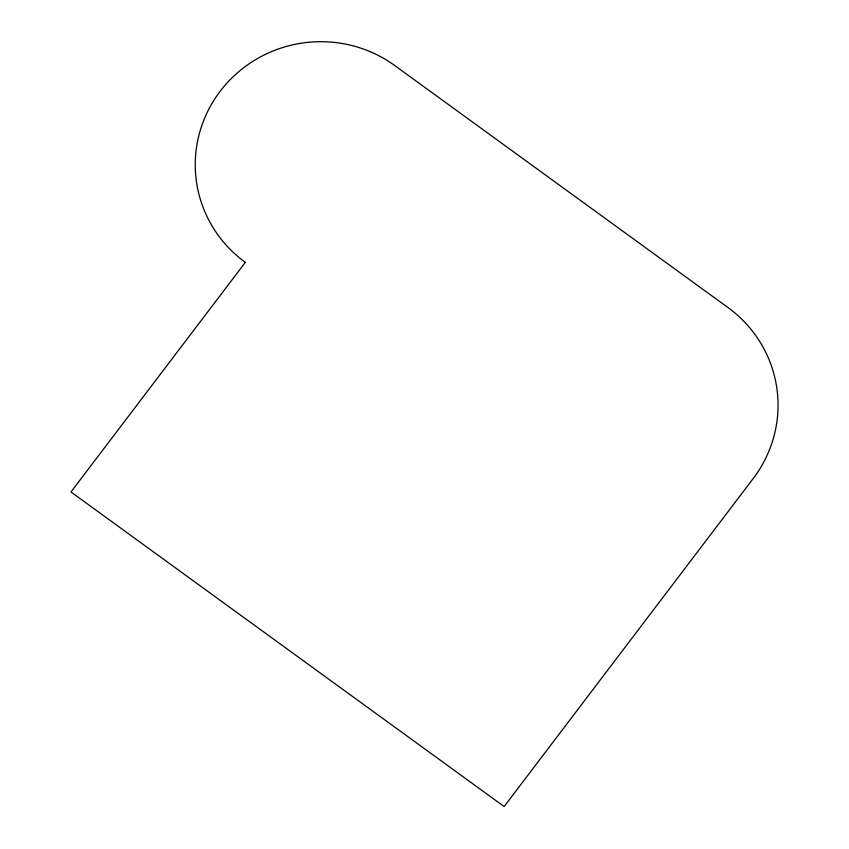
<?xml version="1.0" encoding="UTF-8"?>
<svg xmlns="http://www.w3.org/2000/svg" width="849" height="849" viewBox="0 0 849 849"><rect width="100%" height="100%" fill="white"/><g stroke="black" fill="none" stroke-linecap="round" stroke-linejoin="round"><path stroke-width="1.27" d="M245.319 262.373L70.966 491.974L504.126 806.55L753.201 478.539A124.867 122.224 -8.6 0 0 727.964 307.54L394.764 65.564A124.867 122.224 -8.6 0 0 220.082 91.374A124.867 122.224 -8.6 0 0 245.319 262.373"/></g></svg>
